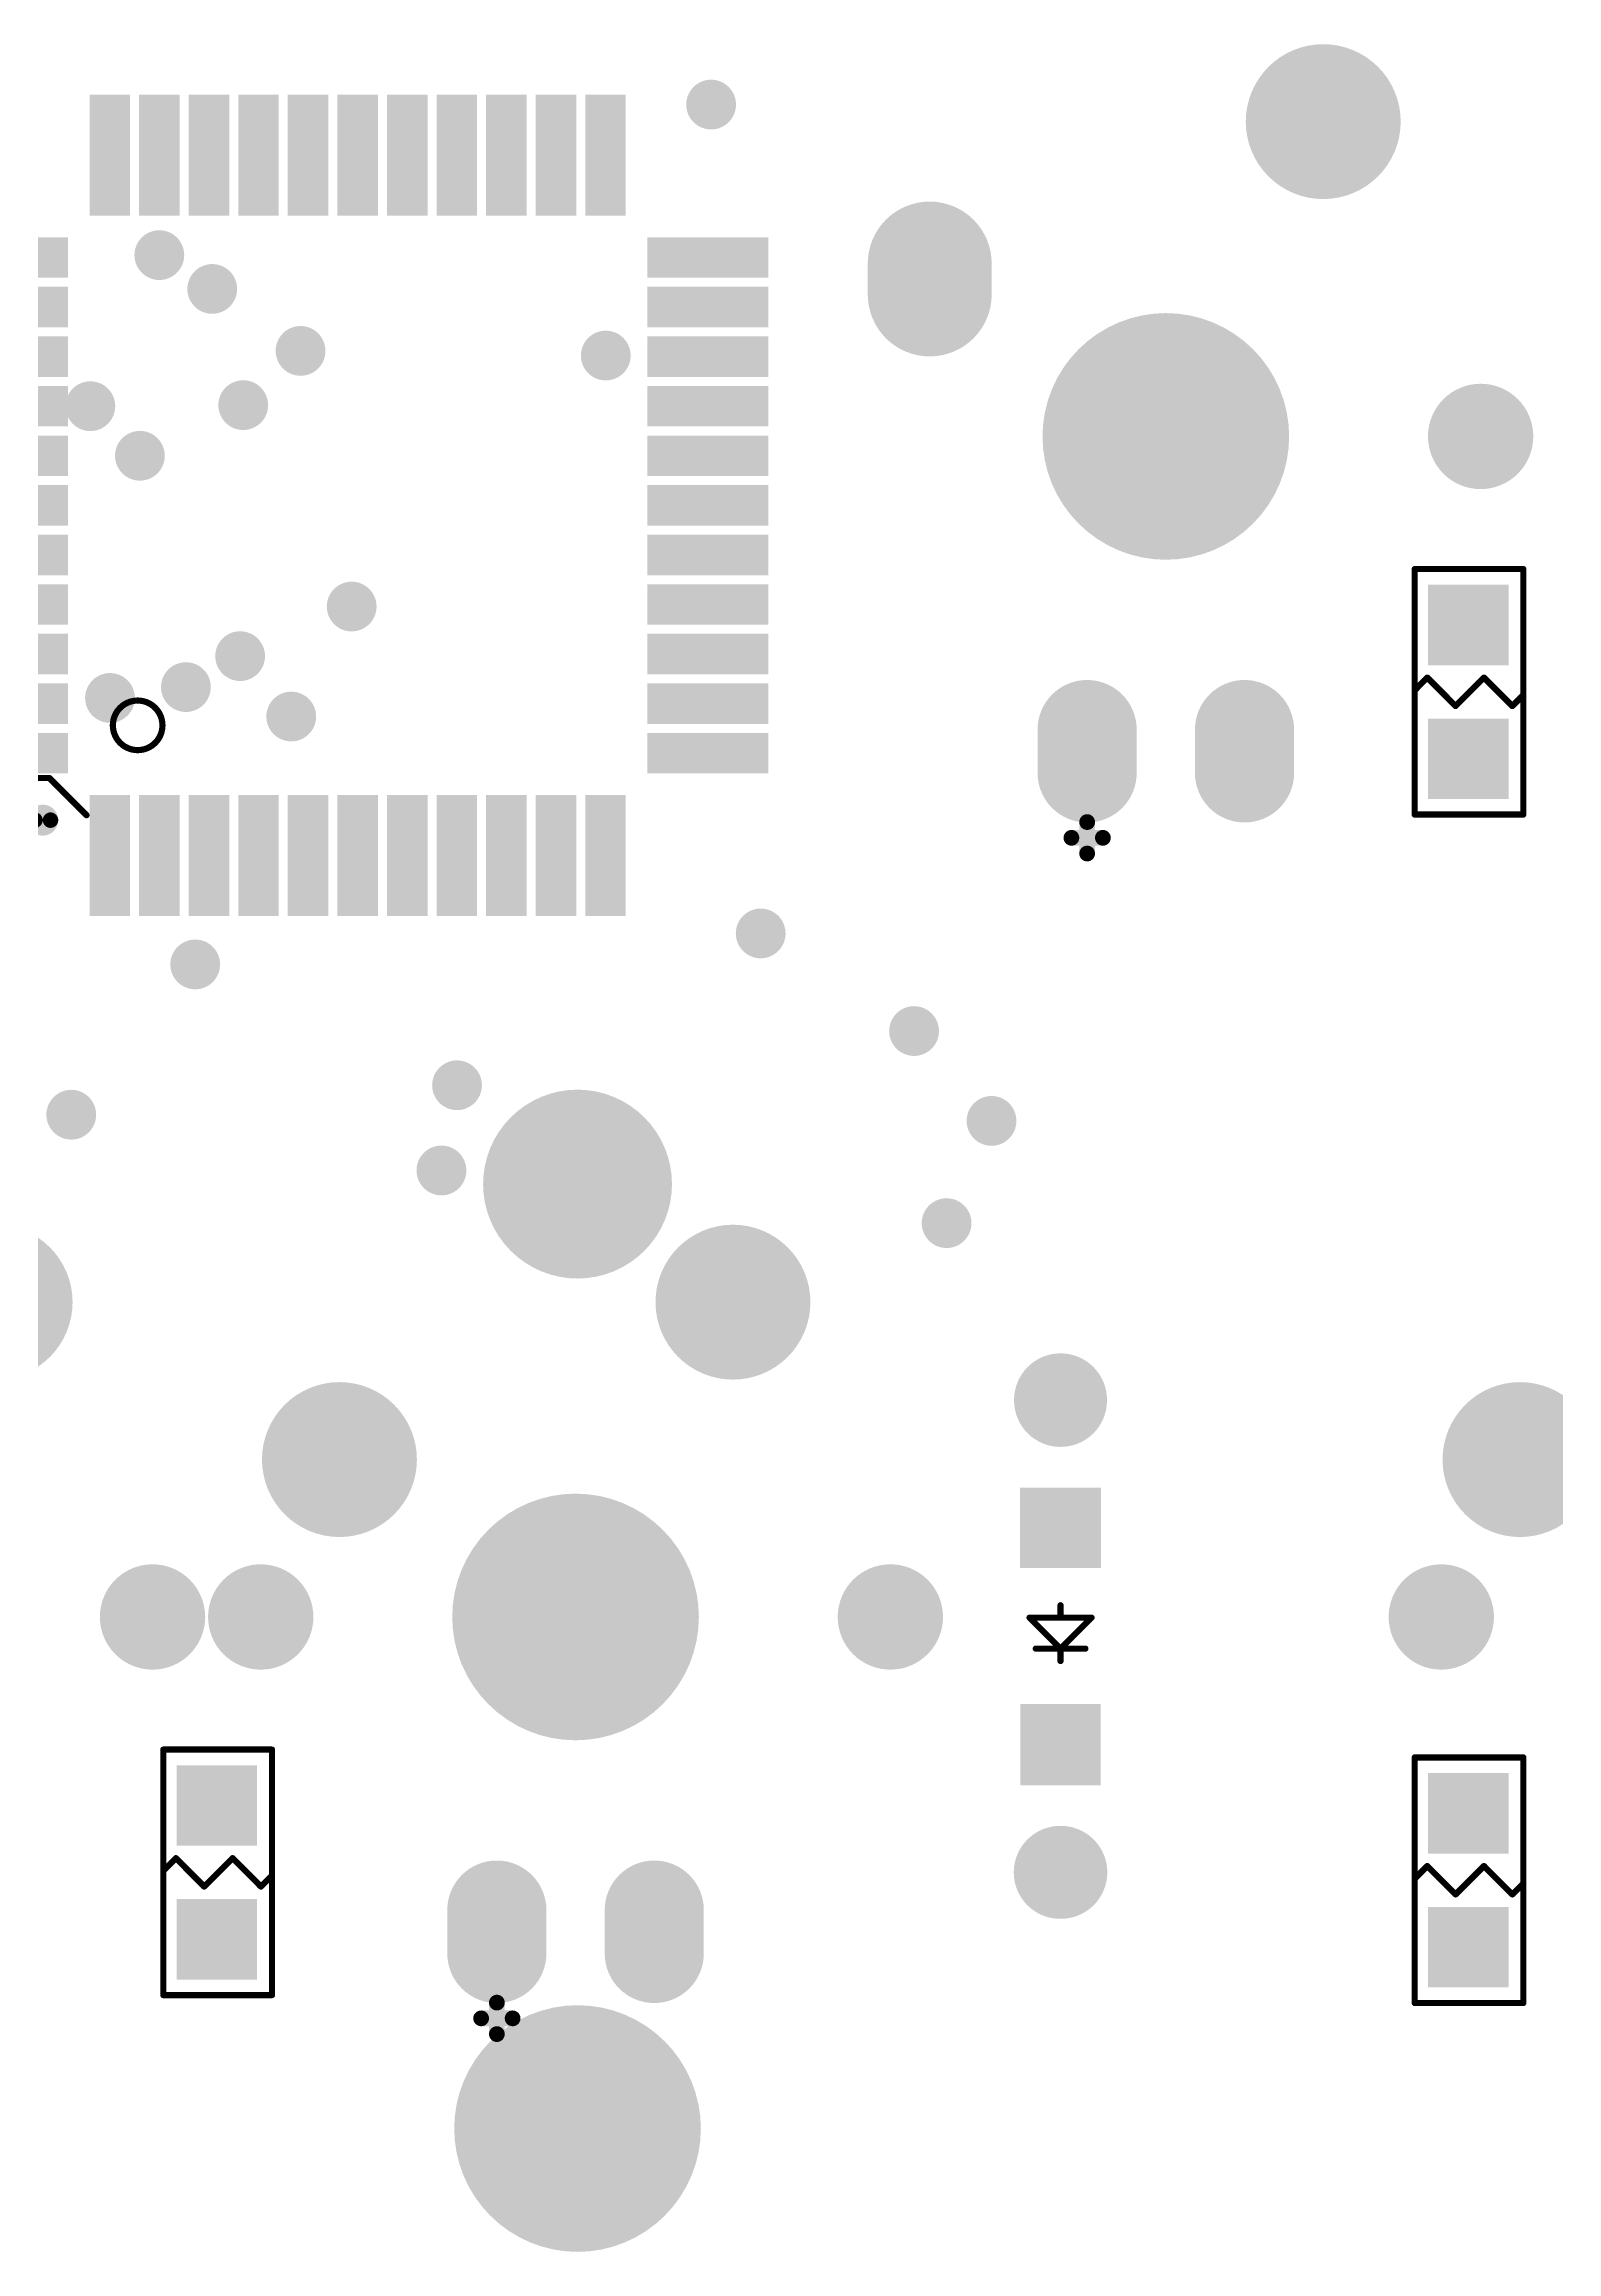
# Model space of a CAD drawing. Extents: x 407 to 769, y 688 to 804.
# Drawn here: x 431.98 to 456.39, y 707.29 to 742.91 of the extents above; entities that cross this region are included whole.
import ezdxf

# ---------------------------------------------------------------- set-up
doc = ezdxf.new("R2010")
doc.units = 0
doc.layers.get('0').update_dxf_attribs({"linetype": 'CONTINUOUS'})
for name, color, linetype in [('BOTTOMOVERLAY', 54, 'CONTINUOUS'), ('BOTTOMPASTE', 16, 'CONTINUOUS'), ('BOTTOMSOLDER', 6, 'CONTINUOUS'), ('MULTILAYER', 9, 'CONTINUOUS'), ('TOPSOLDER', 216, 'CONTINUOUS')]:
    doc.layers.add(name, color=color, linetype=linetype)

# ---------------------------------------------------------------- blocks, each defined once
blk = doc.blocks.new('IN4148G_B_45')
at = {"layer": 'BOTTOMOVERLAY', "const_width": 0.1}
for points in [[(0, 0.4), (0, 0.2)], [(0, 0.2), (-0.5, -0.3)], [(0.4, 0.2), (-0.4, 0.2)], [(0.5, -0.3), (0, 0.2)], [(0.5, -0.3), (-0.5, -0.3)], [(0, -0.3), (0, -0.5)]]:
    blk.add_lwpolyline(points, dxfattribs=at)
at = {"layer": 'BOTTOMOVERLAY', "const_width": 0.05}
for points in [[(-0.025, 0.4, 1), (0.025, 0.4, 1)], [(-0.425, 0.2, 1), (-0.375, 0.2, 1)], [(-0.025, 0.2, 1), (0.025, 0.2, 1)], [(-0.025, 0.2, 1), (0.025, 0.2, 1)], [(-0.025, 0.2, 1), (0.025, 0.2, 1)], [(0.375, 0.2, 1), (0.425, 0.2, 1)], [(-0.525, -0.3, 1), (-0.475, -0.3, 1)], [(-0.525, -0.3, 1), (-0.475, -0.3, 1)], [(-0.025, -0.3, 1), (0.025, -0.3, 1)], [(0.475, -0.3, 1), (0.525, -0.3, 1)], [(0.475, -0.3, 1), (0.525, -0.3, 1)], [(-0.025, -0.5, 1), (0.025, -0.5, 1)]]:
    blk.add_lwpolyline(points, format="xyb", close=True, dxfattribs=at)
at = {"layer": 'BOTTOMPASTE'}
for points in [[(-0.65, 1.095), (0.65, 1.095), (-0.65, 2.405), (0.65, 2.405)], [(-0.655, -2.4), (0.655, -2.4), (-0.655, -1.1), (0.655, -1.1)]]:
    blk.add_solid(points, dxfattribs=at)
at = {"layer": 'BOTTOMSOLDER', "const_width": 1.5}
for points in [[(0.005, 3.81), (-0.005, 3.81)], [(0, -3.805), (0, -3.815)]]:
    blk.add_lwpolyline(points, dxfattribs=at)
at = {"layer": 'BOTTOMSOLDER', "const_width": 0.75}
for points in [[(-0.38, 3.81, 1), (0.37, 3.81, 1)], [(-0.37, 3.81, 1), (0.38, 3.81, 1)], [(-0.375, -3.805, 1), (0.375, -3.805, 1)], [(-0.375, -3.815, 1), (0.375, -3.815, 1)]]:
    blk.add_lwpolyline(points, format="xyb", close=True, dxfattribs=at)
at = {"layer": 'BOTTOMSOLDER'}
for points in [[(-0.65, 1.095), (0.65, 1.095), (-0.65, 2.405), (0.65, 2.405)], [(-0.655, -2.4), (0.655, -2.4), (-0.655, -1.1), (0.655, -1.1)]]:
    blk.add_solid(points, dxfattribs=at)
at = {"layer": 'MULTILAYER', "const_width": 1.5}
for points in [[(0.005, 3.81), (-0.005, 3.81)], [(0, -3.805), (0, -3.815)]]:
    blk.add_lwpolyline(points, dxfattribs=at)
at = {"layer": 'MULTILAYER', "const_width": 0.75}
for points in [[(-0.38, 3.81, 1), (0.37, 3.81, 1)], [(-0.37, 3.81, 1), (0.38, 3.81, 1)], [(-0.375, -3.805, 1), (0.375, -3.805, 1)], [(-0.375, -3.815, 1), (0.375, -3.815, 1)]]:
    blk.add_lwpolyline(points, format="xyb", close=True, dxfattribs=at)
blk = doc.blocks.new('MX1UP__B_128')
at = {"layer": 'BOTTOMOVERLAY', "const_width": 0.254}
for points in [[(-1.524, -6.477), (-1.016, -6.477)], [(-1.27, -6.731), (-1.27, -6.223)]]:
    blk.add_lwpolyline(points, dxfattribs=at)
at = {"layer": 'BOTTOMOVERLAY', "const_width": 0.127}
for points in [[(-1.587, -6.477, 1), (-1.46, -6.477, 1)], [(-1.333, -6.223, 1), (-1.206, -6.223, 1)], [(-1.079, -6.477, 1), (-0.952, -6.477, 1)], [(-1.333, -6.731, 1), (-1.206, -6.731, 1)]]:
    blk.add_lwpolyline(points, format="xyb", close=True, dxfattribs=at)
at = {"layer": 'BOTTOMSOLDER'}
for points, const_width in [([(1.915, 5.08, 1), (3.165, 5.08, 1)], 1.25), ([(-4.435, 2.54, 1), (-3.185, 2.54, 1)], 1.25), ([(-0.995, 0, 1), (0.995, 0, 1)], 1.99), ([(-5.505, 0, 1), (-4.655, 0, 1)], 0.85), ([(4.655, 0, 1), (5.505, 0, 1)], 0.85), ([(-1.67, -4.73, 1), (-0.87, -4.73, 1)], 0.8), ([(0.87, -4.73, 1), (1.67, -4.73, 1)], 0.8), ([(-1.67, -5.43, 1), (-0.87, -5.43, 1)], 0.8), ([(0.87, -5.43, 1), (1.67, -5.43, 1)], 0.8)]:
    blk.add_lwpolyline(points, format="xyb", close=True, dxfattribs=dict(at, const_width=const_width))
at = {"layer": 'BOTTOMSOLDER', "const_width": 1.6}
for points in [[(-1.27, -5.43), (-1.27, -4.73)], [(1.27, -5.43), (1.27, -4.73)]]:
    blk.add_lwpolyline(points, dxfattribs=at)
at = {"layer": 'MULTILAYER'}
for points, const_width in [([(1.915, 5.08, 1), (3.165, 5.08, 1)], 1.25), ([(-4.435, 2.54, 1), (-3.185, 2.54, 1)], 1.25), ([(-0.995, 0, 1), (0.995, 0, 1)], 1.99), ([(-5.505, 0, 1), (-4.655, 0, 1)], 0.85), ([(4.655, 0, 1), (5.505, 0, 1)], 0.85), ([(-1.67, -4.73, 1), (-0.87, -4.73, 1)], 0.8), ([(0.87, -4.73, 1), (1.67, -4.73, 1)], 0.8), ([(-1.67, -5.43, 1), (-0.87, -5.43, 1)], 0.8), ([(0.87, -5.43, 1), (1.67, -5.43, 1)], 0.8)]:
    blk.add_lwpolyline(points, format="xyb", close=True, dxfattribs=dict(at, const_width=const_width))
at = {"layer": 'MULTILAYER', "const_width": 1.6}
for points in [[(-1.27, -5.43), (-1.27, -4.73)], [(1.27, -5.43), (1.27, -4.73)]]:
    blk.add_lwpolyline(points, dxfattribs=at)
at = {"layer": 'TOPSOLDER'}
for points, const_width in [([(1.915, 5.08, 1), (3.165, 5.08, 1)], 1.25), ([(-4.435, 2.54, 1), (-3.185, 2.54, 1)], 1.25), ([(-0.995, 0, 1), (0.995, 0, 1)], 1.99), ([(-5.505, 0, 1), (-4.655, 0, 1)], 0.85), ([(4.655, 0, 1), (5.505, 0, 1)], 0.85), ([(-1.67, -4.73, 1), (-0.87, -4.73, 1)], 0.8), ([(0.87, -4.73, 1), (1.67, -4.73, 1)], 0.8), ([(-1.67, -5.43, 1), (-0.87, -5.43, 1)], 0.8), ([(0.87, -5.43, 1), (1.67, -5.43, 1)], 0.8)]:
    blk.add_lwpolyline(points, format="xyb", close=True, dxfattribs=dict(at, const_width=const_width))
at = {"layer": 'TOPSOLDER', "const_width": 1.6}
for points in [[(-1.27, -5.43), (-1.27, -4.73)], [(1.27, -5.43), (1.27, -4.73)]]:
    blk.add_lwpolyline(points, dxfattribs=at)
blk = doc.blocks.new('R0805_B_238')
at = {"layer": 'BOTTOMOVERLAY', "const_width": 0.1}
for points in [[(-0.889, 1.981), (0.864, 1.981)], [(-0.889, -1.981), (-0.889, 1.981)], [(0.864, -1.981), (0.864, 1.981)], [(-0.889, 0.025), (-0.686, 0.229)], [(-0.686, 0.229), (-0.229, -0.229)], [(-0.229, -0.229), (0, 0)], [(0, 0), (0.229, 0.229)], [(0.229, 0.229), (0.686, -0.229)], [(0.686, -0.229), (0.864, -0.051)], [(-0.889, -1.981), (0.864, -1.981)]]:
    blk.add_lwpolyline(points, dxfattribs=at)
at = {"layer": 'BOTTOMOVERLAY', "const_width": 0.05}
for points in [[(-0.914, 1.981, 1), (-0.864, 1.981, 1)], [(-0.914, 1.981, 1), (-0.864, 1.981, 1)], [(0.839, 1.981, 1), (0.889, 1.981, 1)], [(0.839, 1.981, 1), (0.889, 1.981, 1)], [(-0.914, 0.025, 1), (-0.864, 0.025, 1)], [(-0.711, 0.229, 1), (-0.661, 0.229, 1)], [(-0.711, 0.229, 1), (-0.661, 0.229, 1)], [(-0.025, 0, 1), (0.025, 0, 1)], [(-0.025, 0, 1), (0.025, 0, 1)], [(0.204, 0.229, 1), (0.254, 0.229, 1)], [(0.204, 0.229, 1), (0.254, 0.229, 1)], [(-0.254, -0.229, 1), (-0.204, -0.229, 1)], [(-0.254, -0.229, 1), (-0.204, -0.229, 1)], [(0.661, -0.229, 1), (0.711, -0.229, 1)], [(0.661, -0.229, 1), (0.711, -0.229, 1)], [(0.839, -0.051, 1), (0.889, -0.051, 1)], [(-0.914, -1.981, 1), (-0.864, -1.981, 1)], [(-0.914, -1.981, 1), (-0.864, -1.981, 1)], [(0.839, -1.981, 1), (0.889, -1.981, 1)], [(0.839, -1.981, 1), (0.889, -1.981, 1)]]:
    blk.add_lwpolyline(points, format="xyb", close=True, dxfattribs=at)
at = {"layer": 'BOTTOMPASTE'}
for points in [[(0.625, 0.428), (0.625, 1.728), (-0.675, 0.428), (-0.675, 1.728)], [(0.625, -1.731), (0.625, -0.431), (-0.675, -1.731), (-0.675, -0.431)]]:
    blk.add_solid(points, dxfattribs=at)
at = {"layer": 'BOTTOMSOLDER'}
for points in [[(0.625, 0.428), (0.625, 1.728), (-0.675, 0.428), (-0.675, 1.728)], [(0.625, -1.731), (0.625, -0.431), (-0.675, -1.731), (-0.675, -0.431)]]:
    blk.add_solid(points, dxfattribs=at)
blk = doc.blocks.new('R0805_B_250')
at = {"layer": 'BOTTOMOVERLAY', "const_width": 0.1}
for points in [[(-0.889, 1.981), (0.864, 1.981)], [(-0.889, -1.981), (-0.889, 1.981)], [(0.864, -1.981), (0.864, 1.981)], [(-0.889, 0.025), (-0.686, 0.229)], [(-0.686, 0.229), (-0.229, -0.229)], [(-0.229, -0.229), (0, 0)], [(0, 0), (0.229, 0.229)], [(0.229, 0.229), (0.686, -0.229)], [(0.686, -0.229), (0.864, -0.051)], [(-0.889, -1.981), (0.864, -1.981)]]:
    blk.add_lwpolyline(points, dxfattribs=at)
at = {"layer": 'BOTTOMOVERLAY', "const_width": 0.05}
for points in [[(-0.914, 1.981, 1), (-0.864, 1.981, 1)], [(-0.914, 1.981, 1), (-0.864, 1.981, 1)], [(0.839, 1.981, 1), (0.889, 1.981, 1)], [(0.839, 1.981, 1), (0.889, 1.981, 1)], [(-0.914, 0.025, 1), (-0.864, 0.025, 1)], [(-0.711, 0.229, 1), (-0.661, 0.229, 1)], [(-0.711, 0.229, 1), (-0.661, 0.229, 1)], [(-0.025, 0, 1), (0.025, 0, 1)], [(-0.025, 0, 1), (0.025, 0, 1)], [(0.204, 0.229, 1), (0.254, 0.229, 1)], [(0.204, 0.229, 1), (0.254, 0.229, 1)], [(-0.254, -0.229, 1), (-0.204, -0.229, 1)], [(-0.254, -0.229, 1), (-0.204, -0.229, 1)], [(0.661, -0.229, 1), (0.711, -0.229, 1)], [(0.661, -0.229, 1), (0.711, -0.229, 1)], [(0.839, -0.051, 1), (0.889, -0.051, 1)], [(-0.914, -1.981, 1), (-0.864, -1.981, 1)], [(-0.914, -1.981, 1), (-0.864, -1.981, 1)], [(0.839, -1.981, 1), (0.889, -1.981, 1)], [(0.839, -1.981, 1), (0.889, -1.981, 1)]]:
    blk.add_lwpolyline(points, format="xyb", close=True, dxfattribs=at)
at = {"layer": 'BOTTOMPASTE'}
for points in [[(0.625, 0.428), (0.625, 1.728), (-0.675, 0.428), (-0.675, 1.728)], [(0.625, -1.731), (0.625, -0.431), (-0.675, -1.731), (-0.675, -0.431)]]:
    blk.add_solid(points, dxfattribs=at)
at = {"layer": 'BOTTOMSOLDER'}
for points in [[(0.625, 0.428), (0.625, 1.728), (-0.675, 0.428), (-0.675, 1.728)], [(0.625, -1.731), (0.625, -0.431), (-0.675, -1.731), (-0.675, -0.431)]]:
    blk.add_solid(points, dxfattribs=at)
blk = doc.blocks.new('R0805_B_257')
at = {"layer": 'BOTTOMOVERLAY', "const_width": 0.1}
for points in [[(-0.889, 1.981), (0.864, 1.981)], [(-0.889, -1.981), (-0.889, 1.981)], [(0.864, -1.981), (0.864, 1.981)], [(-0.889, 0.025), (-0.686, 0.229)], [(-0.686, 0.229), (-0.229, -0.229)], [(-0.229, -0.229), (0, 0)], [(0, 0), (0.229, 0.229)], [(0.229, 0.229), (0.686, -0.229)], [(0.686, -0.229), (0.864, -0.051)], [(-0.889, -1.981), (0.864, -1.981)]]:
    blk.add_lwpolyline(points, dxfattribs=at)
at = {"layer": 'BOTTOMOVERLAY', "const_width": 0.05}
for points in [[(-0.914, 1.981, 1), (-0.864, 1.981, 1)], [(-0.914, 1.981, 1), (-0.864, 1.981, 1)], [(0.839, 1.981, 1), (0.889, 1.981, 1)], [(0.839, 1.981, 1), (0.889, 1.981, 1)], [(-0.914, 0.025, 1), (-0.864, 0.025, 1)], [(-0.711, 0.229, 1), (-0.661, 0.229, 1)], [(-0.711, 0.229, 1), (-0.661, 0.229, 1)], [(-0.025, 0, 1), (0.025, 0, 1)], [(-0.025, 0, 1), (0.025, 0, 1)], [(0.204, 0.229, 1), (0.254, 0.229, 1)], [(0.204, 0.229, 1), (0.254, 0.229, 1)], [(-0.254, -0.229, 1), (-0.204, -0.229, 1)], [(-0.254, -0.229, 1), (-0.204, -0.229, 1)], [(0.661, -0.229, 1), (0.711, -0.229, 1)], [(0.661, -0.229, 1), (0.711, -0.229, 1)], [(0.839, -0.051, 1), (0.889, -0.051, 1)], [(-0.914, -1.981, 1), (-0.864, -1.981, 1)], [(-0.914, -1.981, 1), (-0.864, -1.981, 1)], [(0.839, -1.981, 1), (0.889, -1.981, 1)], [(0.839, -1.981, 1), (0.889, -1.981, 1)]]:
    blk.add_lwpolyline(points, format="xyb", close=True, dxfattribs=at)
at = {"layer": 'BOTTOMPASTE'}
for points in [[(0.625, 0.428), (0.625, 1.728), (-0.675, 0.428), (-0.675, 1.728)], [(0.625, -1.731), (0.625, -0.431), (-0.675, -1.731), (-0.675, -0.431)]]:
    blk.add_solid(points, dxfattribs=at)
at = {"layer": 'BOTTOMSOLDER'}
for points in [[(0.625, 0.428), (0.625, 1.728), (-0.675, 0.428), (-0.675, 1.728)], [(0.625, -1.731), (0.625, -0.431), (-0.675, -1.731), (-0.675, -0.431)]]:
    blk.add_solid(points, dxfattribs=at)
blk = doc.blocks.new('MX1UP__B_298')
at = {"layer": 'BOTTOMOVERLAY', "const_width": 0.254}
for points in [[(-1.524, -6.477), (-1.016, -6.477)], [(-1.27, -6.731), (-1.27, -6.223)]]:
    blk.add_lwpolyline(points, dxfattribs=at)
at = {"layer": 'BOTTOMOVERLAY', "const_width": 0.127}
for points in [[(-1.587, -6.477, 1), (-1.46, -6.477, 1)], [(-1.333, -6.223, 1), (-1.206, -6.223, 1)], [(-1.079, -6.477, 1), (-0.952, -6.477, 1)], [(-1.333, -6.731, 1), (-1.206, -6.731, 1)]]:
    blk.add_lwpolyline(points, format="xyb", close=True, dxfattribs=at)
at = {"layer": 'BOTTOMSOLDER'}
for points, const_width in [([(1.915, 5.08, 1), (3.165, 5.08, 1)], 1.25), ([(-4.435, 2.54, 1), (-3.185, 2.54, 1)], 1.25), ([(-0.995, 0, 1), (0.995, 0, 1)], 1.99), ([(-5.505, 0, 1), (-4.655, 0, 1)], 0.85), ([(4.655, 0, 1), (5.505, 0, 1)], 0.85), ([(-1.67, -4.73, 1), (-0.87, -4.73, 1)], 0.8), ([(0.87, -4.73, 1), (1.67, -4.73, 1)], 0.8), ([(-1.67, -5.43, 1), (-0.87, -5.43, 1)], 0.8), ([(0.87, -5.43, 1), (1.67, -5.43, 1)], 0.8)]:
    blk.add_lwpolyline(points, format="xyb", close=True, dxfattribs=dict(at, const_width=const_width))
at = {"layer": 'BOTTOMSOLDER', "const_width": 1.6}
for points in [[(-1.27, -5.43), (-1.27, -4.73)], [(1.27, -5.43), (1.27, -4.73)]]:
    blk.add_lwpolyline(points, dxfattribs=at)
at = {"layer": 'MULTILAYER'}
for points, const_width in [([(1.915, 5.08, 1), (3.165, 5.08, 1)], 1.25), ([(-4.435, 2.54, 1), (-3.185, 2.54, 1)], 1.25), ([(-0.995, 0, 1), (0.995, 0, 1)], 1.99), ([(-5.505, 0, 1), (-4.655, 0, 1)], 0.85), ([(4.655, 0, 1), (5.505, 0, 1)], 0.85), ([(-1.67, -4.73, 1), (-0.87, -4.73, 1)], 0.8), ([(0.87, -4.73, 1), (1.67, -4.73, 1)], 0.8), ([(-1.67, -5.43, 1), (-0.87, -5.43, 1)], 0.8), ([(0.87, -5.43, 1), (1.67, -5.43, 1)], 0.8)]:
    blk.add_lwpolyline(points, format="xyb", close=True, dxfattribs=dict(at, const_width=const_width))
at = {"layer": 'MULTILAYER', "const_width": 1.6}
for points in [[(-1.27, -5.43), (-1.27, -4.73)], [(1.27, -5.43), (1.27, -4.73)]]:
    blk.add_lwpolyline(points, dxfattribs=at)
at = {"layer": 'TOPSOLDER'}
for points, const_width in [([(1.915, 5.08, 1), (3.165, 5.08, 1)], 1.25), ([(-4.435, 2.54, 1), (-3.185, 2.54, 1)], 1.25), ([(-0.995, 0, 1), (0.995, 0, 1)], 1.99), ([(-5.505, 0, 1), (-4.655, 0, 1)], 0.85), ([(4.655, 0, 1), (5.505, 0, 1)], 0.85), ([(-1.67, -4.73, 1), (-0.87, -4.73, 1)], 0.8), ([(0.87, -4.73, 1), (1.67, -4.73, 1)], 0.8), ([(-1.67, -5.43, 1), (-0.87, -5.43, 1)], 0.8), ([(0.87, -5.43, 1), (1.67, -5.43, 1)], 0.8)]:
    blk.add_lwpolyline(points, format="xyb", close=True, dxfattribs=dict(at, const_width=const_width))
at = {"layer": 'TOPSOLDER', "const_width": 1.6}
for points in [[(-1.27, -5.43), (-1.27, -4.73)], [(1.27, -5.43), (1.27, -4.73)]]:
    blk.add_lwpolyline(points, dxfattribs=at)
blk = doc.blocks.new('MX1UP__B_328')
at = {"layer": 'BOTTOMOVERLAY', "const_width": 0.254}
for points in [[(-1.524, -6.477), (-1.016, -6.477)], [(-1.27, -6.731), (-1.27, -6.223)]]:
    blk.add_lwpolyline(points, dxfattribs=at)
at = {"layer": 'BOTTOMOVERLAY', "const_width": 0.127}
for points in [[(-1.587, -6.477, 1), (-1.46, -6.477, 1)], [(-1.333, -6.223, 1), (-1.206, -6.223, 1)], [(-1.079, -6.477, 1), (-0.952, -6.477, 1)], [(-1.333, -6.731, 1), (-1.206, -6.731, 1)]]:
    blk.add_lwpolyline(points, format="xyb", close=True, dxfattribs=at)
at = {"layer": 'BOTTOMSOLDER'}
for points, const_width in [([(1.915, 5.08, 1), (3.165, 5.08, 1)], 1.25), ([(-4.435, 2.54, 1), (-3.185, 2.54, 1)], 1.25), ([(-0.995, 0, 1), (0.995, 0, 1)], 1.99), ([(-5.505, 0, 1), (-4.655, 0, 1)], 0.85), ([(4.655, 0, 1), (5.505, 0, 1)], 0.85), ([(-1.67, -4.73, 1), (-0.87, -4.73, 1)], 0.8), ([(0.87, -4.73, 1), (1.67, -4.73, 1)], 0.8), ([(-1.67, -5.43, 1), (-0.87, -5.43, 1)], 0.8), ([(0.87, -5.43, 1), (1.67, -5.43, 1)], 0.8)]:
    blk.add_lwpolyline(points, format="xyb", close=True, dxfattribs=dict(at, const_width=const_width))
at = {"layer": 'BOTTOMSOLDER', "const_width": 1.6}
for points in [[(-1.27, -5.43), (-1.27, -4.73)], [(1.27, -5.43), (1.27, -4.73)]]:
    blk.add_lwpolyline(points, dxfattribs=at)
at = {"layer": 'MULTILAYER'}
for points, const_width in [([(1.915, 5.08, 1), (3.165, 5.08, 1)], 1.25), ([(-4.435, 2.54, 1), (-3.185, 2.54, 1)], 1.25), ([(-0.995, 0, 1), (0.995, 0, 1)], 1.99), ([(-5.505, 0, 1), (-4.655, 0, 1)], 0.85), ([(4.655, 0, 1), (5.505, 0, 1)], 0.85), ([(-1.67, -4.73, 1), (-0.87, -4.73, 1)], 0.8), ([(0.87, -4.73, 1), (1.67, -4.73, 1)], 0.8), ([(-1.67, -5.43, 1), (-0.87, -5.43, 1)], 0.8), ([(0.87, -5.43, 1), (1.67, -5.43, 1)], 0.8)]:
    blk.add_lwpolyline(points, format="xyb", close=True, dxfattribs=dict(at, const_width=const_width))
at = {"layer": 'MULTILAYER', "const_width": 1.6}
for points in [[(-1.27, -5.43), (-1.27, -4.73)], [(1.27, -5.43), (1.27, -4.73)]]:
    blk.add_lwpolyline(points, dxfattribs=at)
at = {"layer": 'TOPSOLDER'}
for points, const_width in [([(1.915, 5.08, 1), (3.165, 5.08, 1)], 1.25), ([(-4.435, 2.54, 1), (-3.185, 2.54, 1)], 1.25), ([(-0.995, 0, 1), (0.995, 0, 1)], 1.99), ([(-5.505, 0, 1), (-4.655, 0, 1)], 0.85), ([(4.655, 0, 1), (5.505, 0, 1)], 0.85), ([(-1.67, -4.73, 1), (-0.87, -4.73, 1)], 0.8), ([(0.87, -4.73, 1), (1.67, -4.73, 1)], 0.8), ([(-1.67, -5.43, 1), (-0.87, -5.43, 1)], 0.8), ([(0.87, -5.43, 1), (1.67, -5.43, 1)], 0.8)]:
    blk.add_lwpolyline(points, format="xyb", close=True, dxfattribs=dict(at, const_width=const_width))
at = {"layer": 'TOPSOLDER', "const_width": 1.6}
for points in [[(-1.27, -5.43), (-1.27, -4.73)], [(1.27, -5.43), (1.27, -4.73)]]:
    blk.add_lwpolyline(points, dxfattribs=at)
blk = doc.blocks.new('MX1UP__B_345')
at = {"layer": 'BOTTOMOVERLAY', "const_width": 0.254}
for points in [[(-1.524, -6.477), (-1.016, -6.477)], [(-1.27, -6.731), (-1.27, -6.223)]]:
    blk.add_lwpolyline(points, dxfattribs=at)
at = {"layer": 'BOTTOMOVERLAY', "const_width": 0.127}
for points in [[(-1.587, -6.477, 1), (-1.46, -6.477, 1)], [(-1.333, -6.223, 1), (-1.206, -6.223, 1)], [(-1.079, -6.477, 1), (-0.952, -6.477, 1)], [(-1.333, -6.731, 1), (-1.206, -6.731, 1)]]:
    blk.add_lwpolyline(points, format="xyb", close=True, dxfattribs=at)
at = {"layer": 'BOTTOMSOLDER'}
for points, const_width in [([(1.915, 5.08, 1), (3.165, 5.08, 1)], 1.25), ([(-4.31, 2.79, 1), (-3.31, 2.79, 1)], 1), ([(-4.31, 2.291, 1), (-3.31, 2.291, 1)], 1), ([(-0.995, 0, 1), (0.995, 0, 1)], 1.99), ([(4.655, 0, 1), (5.505, 0, 1)], 0.85), ([(-1.67, -4.73, 1), (-0.87, -4.73, 1)], 0.8), ([(0.87, -4.73, 1), (1.67, -4.73, 1)], 0.8), ([(-1.67, -5.43, 1), (-0.87, -5.43, 1)], 0.8), ([(0.87, -5.43, 1), (1.67, -5.43, 1)], 0.8)]:
    blk.add_lwpolyline(points, format="xyb", close=True, dxfattribs=dict(at, const_width=const_width))
for points, const_width in [([(-3.81, 2.79), (-3.81, 2.291)], 2), ([(-1.27, -5.43), (-1.27, -4.73)], 1.6), ([(1.27, -5.43), (1.27, -4.73)], 1.6)]:
    blk.add_lwpolyline(points, dxfattribs=dict(at, const_width=const_width))
at = {"layer": 'MULTILAYER'}
for points, const_width in [([(1.915, 5.08, 1), (3.165, 5.08, 1)], 1.25), ([(-4.31, 2.79, 1), (-3.31, 2.79, 1)], 1), ([(-4.31, 2.291, 1), (-3.31, 2.291, 1)], 1), ([(-0.995, 0, 1), (0.995, 0, 1)], 1.99), ([(4.655, 0, 1), (5.505, 0, 1)], 0.85), ([(-1.67, -4.73, 1), (-0.87, -4.73, 1)], 0.8), ([(0.87, -4.73, 1), (1.67, -4.73, 1)], 0.8), ([(-1.67, -5.43, 1), (-0.87, -5.43, 1)], 0.8), ([(0.87, -5.43, 1), (1.67, -5.43, 1)], 0.8)]:
    blk.add_lwpolyline(points, format="xyb", close=True, dxfattribs=dict(at, const_width=const_width))
for points, const_width in [([(-3.81, 2.79), (-3.81, 2.291)], 2), ([(-1.27, -5.43), (-1.27, -4.73)], 1.6), ([(1.27, -5.43), (1.27, -4.73)], 1.6)]:
    blk.add_lwpolyline(points, dxfattribs=dict(at, const_width=const_width))
at = {"layer": 'TOPSOLDER'}
for points, const_width in [([(1.915, 5.08, 1), (3.165, 5.08, 1)], 1.25), ([(-4.31, 2.79, 1), (-3.31, 2.79, 1)], 1), ([(-4.31, 2.291, 1), (-3.31, 2.291, 1)], 1), ([(-0.995, 0, 1), (0.995, 0, 1)], 1.99), ([(4.655, 0, 1), (5.505, 0, 1)], 0.85), ([(-1.67, -4.73, 1), (-0.87, -4.73, 1)], 0.8), ([(0.87, -4.73, 1), (1.67, -4.73, 1)], 0.8), ([(-1.67, -5.43, 1), (-0.87, -5.43, 1)], 0.8), ([(0.87, -5.43, 1), (1.67, -5.43, 1)], 0.8)]:
    blk.add_lwpolyline(points, format="xyb", close=True, dxfattribs=dict(at, const_width=const_width))
for points, const_width in [([(-3.81, 2.79), (-3.81, 2.291)], 2), ([(-1.27, -5.43), (-1.27, -4.73)], 1.6), ([(1.27, -5.43), (1.27, -4.73)], 1.6)]:
    blk.add_lwpolyline(points, dxfattribs=dict(at, const_width=const_width))
blk = doc.blocks.new('AT____32A_B_383')
at = {"layer": 'BOTTOMOVERLAY'}
for points, const_width in [([(-3.15, -3.55, 1), (-3.95, -3.55, 1)], 0.1), ([(-3.975, -3.55, 1), (-3.925, -3.55, 1)], 0.05), ([(-3.175, -3.55, 1), (-3.125, -3.55, 1)], 0.05), ([(-6.3, -4.4, 1), (-6.25, -4.4, 1)], 0.05), ([(-5, -4.4, 1), (-4.95, -4.4, 1)], 0.05), ([(-5, -4.4, 1), (-4.95, -4.4, 1)], 0.05), ([(-4.957, -5.08, 1), (-5.207, -5.08, 1)], 0.25), ([(-5.269, -5.08, 1), (-5.145, -5.08, 1)], 0.125), ([(-5.019, -5.08, 1), (-4.894, -5.08, 1)], 0.125), ([(-4.4, -5, 1), (-4.35, -5, 1)], 0.05)]:
    blk.add_lwpolyline(points, format="xyb", close=True, dxfattribs=dict(at, const_width=const_width))
at = {"layer": 'BOTTOMOVERLAY', "const_width": 0.1}
for points in [[(-6.275, -4.4), (-4.975, -4.4)], [(-4.975, -4.4), (-4.375, -5)]]:
    blk.add_lwpolyline(points, dxfattribs=at)
at = {"layer": 'BOTTOMPASTE'}
for points in [[(-4.225, 4.775), (-3.775, 4.775), (-4.225, 6.525), (-3.775, 6.525)], [(-3.425, 4.775), (-2.975, 4.775), (-3.425, 6.525), (-2.975, 6.525)], [(-2.625, 4.775), (-2.175, 4.775), (-2.625, 6.525), (-2.175, 6.525)], [(-1.825, 4.775), (-1.375, 4.775), (-1.825, 6.525), (-1.375, 6.525)], [(-1.025, 4.775), (-0.575, 4.775), (-1.025, 6.525), (-0.575, 6.525)], [(-0.225, 4.775), (0.225, 4.775), (-0.225, 6.525), (0.225, 6.525)], [(0.575, 4.775), (1.025, 4.775), (0.575, 6.525), (1.025, 6.525)], [(1.375, 4.775), (1.825, 4.775), (1.375, 6.525), (1.825, 6.525)], [(2.175, 4.775), (2.625, 4.775), (2.175, 6.525), (2.625, 6.525)], [(2.975, 4.775), (3.425, 4.775), (2.975, 6.525), (3.425, 6.525)], [(3.775, 4.775), (4.225, 4.775), (3.775, 6.525), (4.225, 6.525)], [(-6.525, 4.225), (-6.525, 3.775), (-4.775, 4.225), (-4.775, 3.775)], [(4.775, 4.225), (4.775, 3.775), (6.525, 4.225), (6.525, 3.775)], [(-6.525, 3.425), (-6.525, 2.975), (-4.775, 3.425), (-4.775, 2.975)], [(4.775, 3.425), (4.775, 2.975), (6.525, 3.425), (6.525, 2.975)], [(-6.525, 2.625), (-6.525, 2.175), (-4.775, 2.625), (-4.775, 2.175)], [(4.775, 2.625), (4.775, 2.175), (6.525, 2.625), (6.525, 2.175)], [(-6.525, 1.825), (-6.525, 1.375), (-4.775, 1.825), (-4.775, 1.375)], [(4.775, 1.825), (4.775, 1.375), (6.525, 1.825), (6.525, 1.375)], [(-6.525, 1.025), (-6.525, 0.575), (-4.775, 1.025), (-4.775, 0.575)], [(4.775, 1.025), (4.775, 0.575), (6.525, 1.025), (6.525, 0.575)], [(-6.525, 0.225), (-6.525, -0.225), (-4.775, 0.225), (-4.775, -0.225)], [(4.775, 0.225), (4.775, -0.225), (6.525, 0.225), (6.525, -0.225)], [(-6.525, -0.575), (-6.525, -1.025), (-4.775, -0.575), (-4.775, -1.025)], [(4.775, -0.575), (4.775, -1.025), (6.525, -0.575), (6.525, -1.025)], [(-6.525, -1.375), (-6.525, -1.825), (-4.775, -1.375), (-4.775, -1.825)], [(4.775, -1.375), (4.775, -1.825), (6.525, -1.375), (6.525, -1.825)], [(-6.525, -2.175), (-6.525, -2.625), (-4.775, -2.175), (-4.775, -2.625)], [(4.775, -2.175), (4.775, -2.625), (6.525, -2.175), (6.525, -2.625)], [(-6.525, -2.975), (-6.525, -3.425), (-4.775, -2.975), (-4.775, -3.425)], [(4.775, -2.975), (4.775, -3.425), (6.525, -2.975), (6.525, -3.425)], [(-6.525, -3.775), (-6.525, -4.225), (-4.775, -3.775), (-4.775, -4.225)], [(4.775, -3.775), (4.775, -4.225), (6.525, -3.775), (6.525, -4.225)], [(-4.225, -6.525), (-3.775, -6.525), (-4.225, -4.775), (-3.775, -4.775)], [(-3.425, -6.525), (-2.975, -6.525), (-3.425, -4.775), (-2.975, -4.775)], [(-2.625, -6.525), (-2.175, -6.525), (-2.625, -4.775), (-2.175, -4.775)], [(-1.825, -6.525), (-1.375, -6.525), (-1.825, -4.775), (-1.375, -4.775)], [(-1.025, -6.525), (-0.575, -6.525), (-1.025, -4.775), (-0.575, -4.775)], [(-0.225, -6.525), (0.225, -6.525), (-0.225, -4.775), (0.225, -4.775)], [(0.575, -6.525), (1.025, -6.525), (0.575, -4.775), (1.025, -4.775)], [(1.375, -6.525), (1.825, -6.525), (1.375, -4.775), (1.825, -4.775)], [(2.175, -6.525), (2.625, -6.525), (2.175, -4.775), (2.625, -4.775)], [(2.975, -6.525), (3.425, -6.525), (2.975, -4.775), (3.425, -4.775)], [(3.775, -6.525), (4.225, -6.525), (3.775, -4.775), (4.225, -4.775)]]:
    blk.add_solid(points, dxfattribs=at)
at = {"layer": 'BOTTOMSOLDER'}
for points in [[(-4.327, 4.673), (-3.673, 4.673), (-4.327, 6.627), (-3.673, 6.627)], [(-3.527, 4.673), (-2.873, 4.673), (-3.527, 6.627), (-2.873, 6.627)], [(-2.727, 4.673), (-2.073, 4.673), (-2.727, 6.627), (-2.073, 6.627)], [(-1.927, 4.673), (-1.273, 4.673), (-1.927, 6.627), (-1.273, 6.627)], [(-1.127, 4.673), (-0.473, 4.673), (-1.127, 6.627), (-0.473, 6.627)], [(-0.327, 4.673), (0.327, 4.673), (-0.327, 6.627), (0.327, 6.627)], [(0.473, 4.673), (1.127, 4.673), (0.473, 6.627), (1.127, 6.627)], [(1.273, 4.673), (1.927, 4.673), (1.273, 6.627), (1.927, 6.627)], [(2.073, 4.673), (2.727, 4.673), (2.073, 6.627), (2.727, 6.627)], [(2.873, 4.673), (3.527, 4.673), (2.873, 6.627), (3.527, 6.627)], [(3.673, 4.673), (4.327, 4.673), (3.673, 6.627), (4.327, 6.627)], [(-6.627, 4.327), (-6.627, 3.673), (-4.673, 4.327), (-4.673, 3.673)], [(4.673, 4.327), (4.673, 3.673), (6.627, 4.327), (6.627, 3.673)], [(-6.627, 3.527), (-6.627, 2.873), (-4.673, 3.527), (-4.673, 2.873)], [(4.673, 3.527), (4.673, 2.873), (6.627, 3.527), (6.627, 2.873)], [(-6.627, 2.727), (-6.627, 2.073), (-4.673, 2.727), (-4.673, 2.073)], [(4.673, 2.727), (4.673, 2.073), (6.627, 2.727), (6.627, 2.073)], [(-6.627, 1.927), (-6.627, 1.273), (-4.673, 1.927), (-4.673, 1.273)], [(4.673, 1.927), (4.673, 1.273), (6.627, 1.927), (6.627, 1.273)], [(-6.627, 1.127), (-6.627, 0.473), (-4.673, 1.127), (-4.673, 0.473)], [(4.673, 1.127), (4.673, 0.473), (6.627, 1.127), (6.627, 0.473)], [(-6.627, 0.327), (-6.627, -0.327), (-4.673, 0.327), (-4.673, -0.327)], [(4.673, 0.327), (4.673, -0.327), (6.627, 0.327), (6.627, -0.327)], [(-6.627, -0.473), (-6.627, -1.127), (-4.673, -0.473), (-4.673, -1.127)], [(4.673, -0.473), (4.673, -1.127), (6.627, -0.473), (6.627, -1.127)], [(-6.627, -1.273), (-6.627, -1.927), (-4.673, -1.273), (-4.673, -1.927)], [(4.673, -1.273), (4.673, -1.927), (6.627, -1.273), (6.627, -1.927)], [(-6.627, -2.073), (-6.627, -2.727), (-4.673, -2.073), (-4.673, -2.727)], [(4.673, -2.073), (4.673, -2.727), (6.627, -2.073), (6.627, -2.727)], [(-6.627, -2.873), (-6.627, -3.527), (-4.673, -2.873), (-4.673, -3.527)], [(4.673, -2.873), (4.673, -3.527), (6.627, -2.873), (6.627, -3.527)], [(-6.627, -3.673), (-6.627, -4.327), (-4.673, -3.673), (-4.673, -4.327)], [(4.673, -3.673), (4.673, -4.327), (6.627, -3.673), (6.627, -4.327)], [(-4.327, -6.627), (-3.673, -6.627), (-4.327, -4.673), (-3.673, -4.673)], [(-3.527, -6.627), (-2.873, -6.627), (-3.527, -4.673), (-2.873, -4.673)], [(-2.727, -6.627), (-2.073, -6.627), (-2.727, -4.673), (-2.073, -4.673)], [(-1.927, -6.627), (-1.273, -6.627), (-1.927, -4.673), (-1.273, -4.673)], [(-1.127, -6.627), (-0.473, -6.627), (-1.127, -4.673), (-0.473, -4.673)], [(-0.327, -6.627), (0.327, -6.627), (-0.327, -4.673), (0.327, -4.673)], [(0.473, -6.627), (1.127, -6.627), (0.473, -4.673), (1.127, -4.673)], [(1.273, -6.627), (1.927, -6.627), (1.273, -4.673), (1.927, -4.673)], [(2.073, -6.627), (2.727, -6.627), (2.073, -4.673), (2.727, -4.673)], [(2.873, -6.627), (3.527, -6.627), (2.873, -4.673), (3.527, -4.673)], [(3.673, -6.627), (4.327, -6.627), (3.673, -4.673), (4.327, -4.673)]]:
    blk.add_solid(points, dxfattribs=at)

msp = doc.modelspace()

# ---------------------------------------------------------------- linework, layer by layer
at = {"layer": 'BOTTOMSOLDER'}
for points, const_width in [([(442.545, 741.936, 1), (442.946, 741.936, 1)], 0.402), ([(433.641, 739.507, 1), (434.042, 739.507, 1)], 0.402), ([(434.495, 738.961, 1), (434.896, 738.961, 1)], 0.402), ([(435.92, 737.961, 1), (436.321, 737.961, 1)], 0.402), ([(440.845, 737.886, 1), (441.246, 737.886, 1)], 0.402), ([(432.528, 737.069, 1), (432.929, 737.069, 1)], 0.402), ([(434.995, 737.086, 1), (435.396, 737.086, 1)], 0.402), ([(433.328, 736.269, 1), (433.729, 736.269, 1)], 0.402), ([(436.745, 733.836, 1), (437.146, 733.836, 1)], 0.402), ([(434.945, 733.036, 1), (435.346, 733.036, 1)], 0.402), ([(434.07, 732.536, 1), (434.471, 732.536, 1)], 0.402), ([(432.845, 732.361, 1), (433.246, 732.361, 1)], 0.402), ([(435.77, 732.061, 1), (436.171, 732.061, 1)], 0.402), ([(443.345, 728.561, 1), (443.746, 728.561, 1)], 0.402), ([(434.22, 728.061, 1), (434.621, 728.061, 1)], 0.402), ([(445.82, 726.986, 1), (446.221, 726.986, 1)], 0.402), ([(438.445, 726.111, 1), (438.846, 726.111, 1)], 0.402), ([(432.22, 725.636, 1), (432.621, 725.636, 1)], 0.402), ([(439.828, 724.516, 1), (441.352, 724.516, 1)], 1.524), ([(447.07, 725.536, 1), (447.471, 725.536, 1)], 0.402), ([(438.193, 724.736, 1), (438.595, 724.736, 1)], 0.402), ([(446.345, 723.886, 1), (446.746, 723.886, 1)], 0.402), ([(439.595, 709.276, 1), (441.585, 709.276, 1)], 1.99)]:
    msp.add_lwpolyline(points, format="xyb", close=True, dxfattribs=dict(at, const_width=const_width))
at = {"layer": 'MULTILAYER'}
for points, const_width in [([(442.596, 741.936, 1), (442.896, 741.936, 1)], 0.3), ([(433.692, 739.507, 1), (433.992, 739.507, 1)], 0.3), ([(434.546, 738.961, 1), (434.846, 738.961, 1)], 0.3), ([(435.971, 737.961, 1), (436.271, 737.961, 1)], 0.3), ([(440.896, 737.886, 1), (441.196, 737.886, 1)], 0.3), ([(432.579, 737.069, 1), (432.879, 737.069, 1)], 0.3), ([(435.046, 737.086, 1), (435.346, 737.086, 1)], 0.3), ([(433.379, 736.269, 1), (433.679, 736.269, 1)], 0.3), ([(436.796, 733.836, 1), (437.096, 733.836, 1)], 0.3), ([(434.996, 733.036, 1), (435.296, 733.036, 1)], 0.3), ([(434.121, 732.536, 1), (434.421, 732.536, 1)], 0.3), ([(432.896, 732.361, 1), (433.196, 732.361, 1)], 0.3), ([(435.821, 732.061, 1), (436.121, 732.061, 1)], 0.3), ([(443.396, 728.561, 1), (443.696, 728.561, 1)], 0.3), ([(434.271, 728.061, 1), (434.571, 728.061, 1)], 0.3), ([(445.871, 726.986, 1), (446.171, 726.986, 1)], 0.3), ([(438.496, 726.111, 1), (438.796, 726.111, 1)], 0.3), ([(439.828, 724.516, 1), (441.352, 724.516, 1)], 1.524), ([(432.271, 725.636, 1), (432.571, 725.636, 1)], 0.3), ([(447.121, 725.536, 1), (447.421, 725.536, 1)], 0.3), ([(438.244, 724.736, 1), (438.544, 724.736, 1)], 0.3), ([(446.396, 723.886, 1), (446.696, 723.886, 1)], 0.3), ([(439.595, 709.276, 1), (441.585, 709.276, 1)], 1.99)]:
    msp.add_lwpolyline(points, format="xyb", close=True, dxfattribs=dict(at, const_width=const_width))
at = {"layer": 'TOPSOLDER'}
for points, const_width in [([(442.545, 741.936, 1), (442.946, 741.936, 1)], 0.402), ([(433.641, 739.507, 1), (434.042, 739.507, 1)], 0.402), ([(434.495, 738.961, 1), (434.896, 738.961, 1)], 0.402), ([(435.92, 737.961, 1), (436.321, 737.961, 1)], 0.402), ([(440.845, 737.886, 1), (441.246, 737.886, 1)], 0.402), ([(432.528, 737.069, 1), (432.929, 737.069, 1)], 0.402), ([(434.995, 737.086, 1), (435.396, 737.086, 1)], 0.402), ([(433.328, 736.269, 1), (433.729, 736.269, 1)], 0.402), ([(436.745, 733.836, 1), (437.146, 733.836, 1)], 0.402), ([(434.945, 733.036, 1), (435.346, 733.036, 1)], 0.402), ([(434.07, 732.536, 1), (434.471, 732.536, 1)], 0.402), ([(432.845, 732.361, 1), (433.246, 732.361, 1)], 0.402), ([(435.77, 732.061, 1), (436.171, 732.061, 1)], 0.402), ([(443.345, 728.561, 1), (443.746, 728.561, 1)], 0.402), ([(434.22, 728.061, 1), (434.621, 728.061, 1)], 0.402), ([(445.82, 726.986, 1), (446.221, 726.986, 1)], 0.402), ([(438.445, 726.111, 1), (438.846, 726.111, 1)], 0.402), ([(432.22, 725.636, 1), (432.621, 725.636, 1)], 0.402), ([(439.828, 724.516, 1), (441.352, 724.516, 1)], 1.524), ([(447.07, 725.536, 1), (447.471, 725.536, 1)], 0.402), ([(438.193, 724.736, 1), (438.595, 724.736, 1)], 0.402), ([(446.345, 723.886, 1), (446.746, 723.886, 1)], 0.402), ([(439.595, 709.276, 1), (441.585, 709.276, 1)], 1.99)]:
    msp.add_lwpolyline(points, format="xyb", close=True, dxfattribs=dict(at, const_width=const_width))

# ---------------------------------------------------------------- block references
for name, p in [('MX1UP__B_345', (450.083, 736.581)), ('MX1UP__B_298', (428.652, 717.531)), ('MX1UP__B_328', (440.558, 717.531)), ('MX1UP__B_128', (459.608, 717.531))]:
    msp.add_blockref(name, p)
for name, p, rotation in [('AT____32A_B_383', (437.042, 735.469), 360), ('R0805_B_238', (454.988, 732.46), 360), ('IN4148G_B_45', (448.384, 717.22), 180), ('R0805_B_257', (434.795, 713.41), 360), ('R0805_B_250', (454.988, 713.283), 360)]:
    msp.add_blockref(name, p, dxfattribs=dict(rotation=rotation))

# ---------------------------------------------------------------- texts
at = {"layer": 'BOTTOMOVERLAY', "text_generation_flag": 2}
for s, rotation, p in [('R37', 360, (455.905, 735)), ('A', 180, (449.79, 733.992)), ('D168', 360, (449.527, 722.427)), ('R9', 360, (435.712, 715.95)), ('R22', 360, (455.905, 715.823)), ('Europe2', 180, (437.852, 715.069))]:
    msp.add_text(s, height=0.001, rotation=rotation, dxfattribs=at).set_placement(p)

doc.saveas('drawing.dxf')
